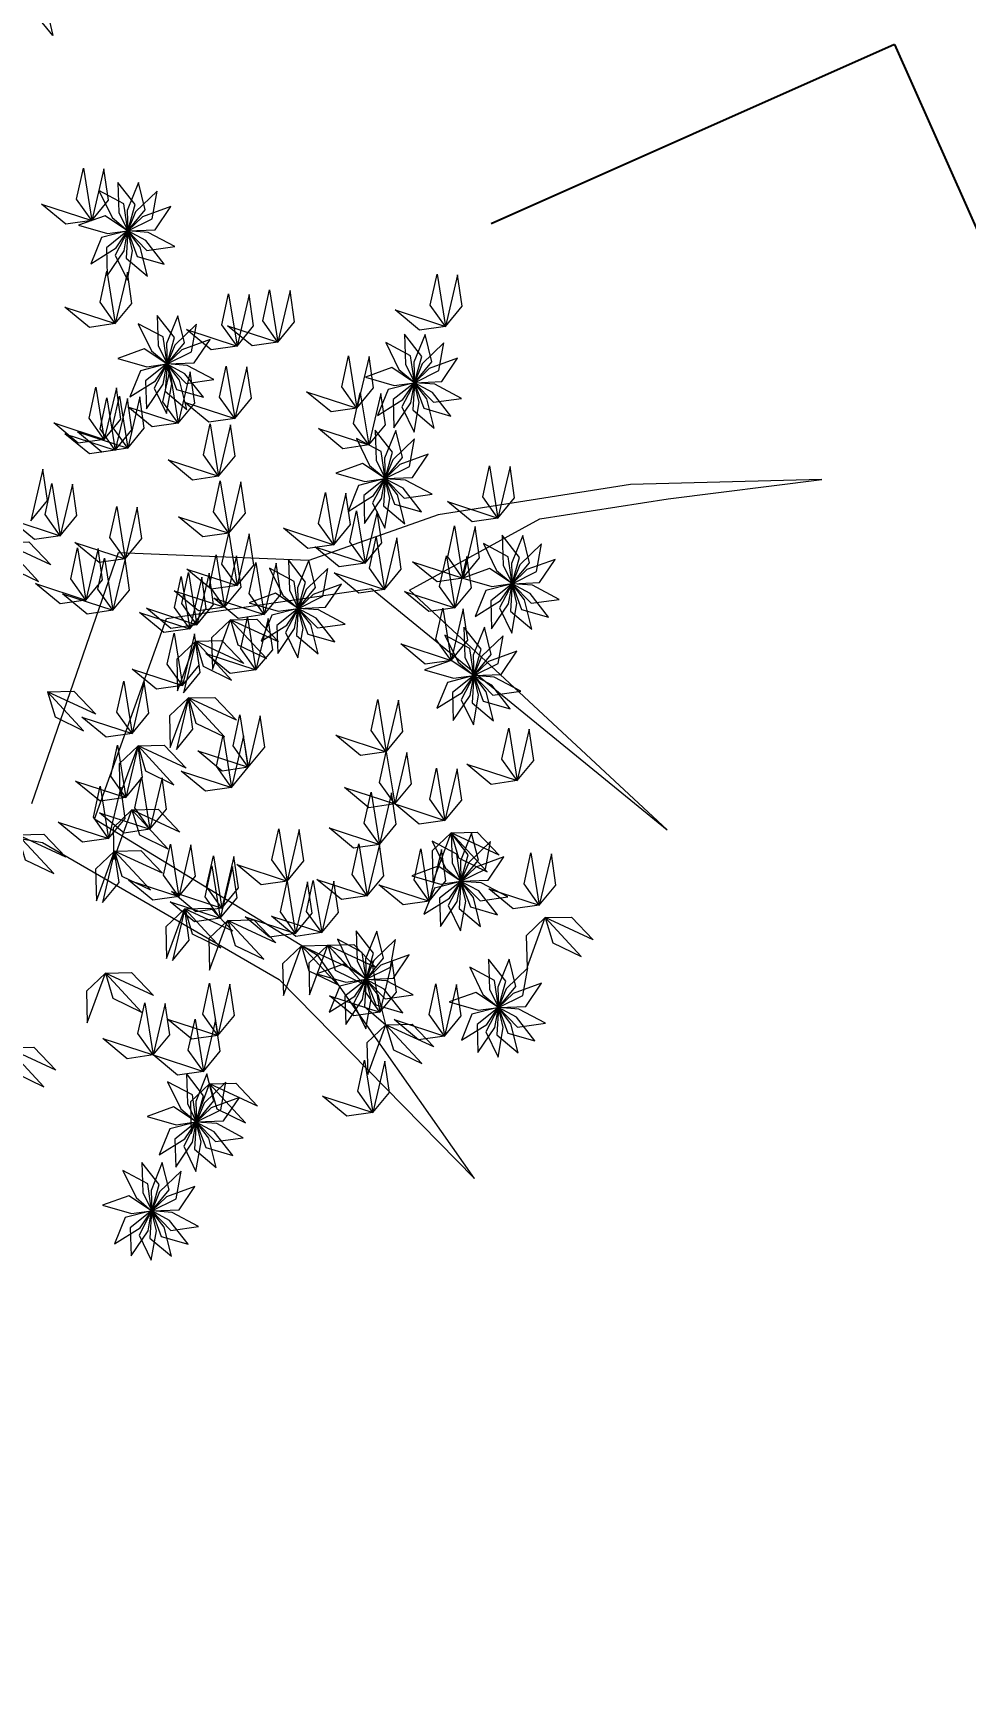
# Model space of a CAD drawing. Header units: inches. Extents: x -422522 to 22891, y -2973 to 414515.
# Drawn here: x 11441.6 to 11547.2, y 10763.9 to 10952.1 of the extents above; entities that cross this region are included whole.
import ezdxf

# ---------------------------------------------------------------- set-up
doc = ezdxf.new("R2010")
doc.units = ezdxf.units.IN
doc.header["$MEASUREMENT"] = 0
doc.layers.get('0').update_dxf_attribs({"lineweight": 25})
doc.layers.add('ARREDAMENTO', color=8, linetype='Continuous', lineweight=18)
doc.layers.add('QUOTE', color=6, linetype='Continuous', lineweight=9)
doc.styles.get("Standard").update_dxf_attribs({"font": 'Arial.ttf'})
doc.dimstyles.get("Standard").update_dxf_attribs({"dimtxt": 15, "dimasz": 10, "dimexe": 10, "dimexo": 10, "dimgap": 5, "dimtad": 2, "dimtih": 1, "dimtoh": 1, "dimdec": 0, "dimzin": 0, "dimdsep": 46, "dimtxsty": 'Standard', "dimblk": 'OBLIQUE', "dimblk1": 'OBLIQUE', "dimblk2": 'OBLIQUE', "dimcen": 0.09, "dimdle": 10, "dimadec": 0, "dimazin": 0, "dimtfac": 1, "dimtdec": 0, "dimtofl": 0, "dimtmove": 0, "dimatfit": 3, "dimldrblk": 'OBLIQUE', "dimfxl": 1, "dimtolj": 1, "dimtzin": 0, "dimarcsym": 0})

# ---------------------------------------------------------------- blocks, each defined once
blk = doc.blocks.new('_Oblique')
at = {"color": 0, "linetype": 'ByBlock', "lineweight": -2}
blk.add_line((-0.5, -0.5), (0.5, 0.5), dxfattribs=at)
blk = doc.blocks.new('*D119')
at = {"layer": 'Defpoints', "color": 0, "transparency": 16777216}
for p in [(12397.16, 10903.16), (12441.51, 10803.54), (11247.99, 10272.15)]:
    blk.add_point(p, dxfattribs=at)
at = {"layer": 'QUOTE', "color": 0, "lineweight": -2, "transparency": 16777216}
for p, q in [((12437.44, 10812.68), (12393.09, 10912.29)), ((11194.51, 10367.7), (12406.29, 10907.22)), ((11243.93, 10281.29), (11199.58, 10380.9))]:
    blk.add_line(p, q, dxfattribs=at)
at = {"layer": 'QUOTE', "color": 0, "lineweight": -2, "transparency": 16777216, "xscale": 10, "yscale": 10, "zscale": 10}
for p, rotation in [((12397.16, 10903.16), 23.99999999997978), ((11203.64, 10371.77), 203.9999999999798)]:
    blk.add_blockref('_Oblique', p, dxfattribs=dict(at, rotation=rotation))
at = {"layer": 'QUOTE', "color": 0, "transparency": 16777216, "insert": (11791.3, 10657.9), "char_height": 15, "attachment_point": 5}
blk.add_mtext('\\A1;1306', dxfattribs=at)

msp = doc.modelspace()

# ---------------------------------------------------------------- linework, layer by layer
for q in [(11493.44, 10930.47), (11579.79, 10859.45)]:
    msp.add_line((11539.12, 10950.8), q)
at = {"layer": 'ARREDAMENTO', "lineweight": 0}
for points in [[(11443.79, 10951.84), (11441.9, 10954.12), (11442.41, 10957.68), (11443.79, 10951.84)], [(11448.2, 10930.86), (11446.48, 10933.28), (11447.25, 10936.79), (11448.2, 10930.86)], [(11448.2, 10930.86), (11450.09, 10933.15), (11449.57, 10936.7), (11448.2, 10930.86)], [(11451.15, 10935.18), (11451.27, 10931.78), (11452.27, 10929.7), (11453.1, 10932.67), (11451.15, 10935.18)], [(11453.48, 10935.16), (11452.21, 10932), (11452.28, 10929.7), (11454.24, 10932.07), (11453.48, 10935.16)], [(11448.2, 10930.86), (11445.27, 10930.44), (11442.5, 10932.72), (11448.2, 10930.86)], [(11449.01, 10934.25), (11450.51, 10931.19), (11452.27, 10929.7), (11451.82, 10932.75), (11449.01, 10934.25)], [(11455.6, 10934.2), (11453.15, 10931.83), (11452.28, 10929.7), (11455.04, 10931.07), (11455.6, 10934.2)], [(11446.7, 10930.32), (11449.98, 10929.38), (11452.26, 10929.7), (11449.7, 10931.4), (11446.7, 10930.32)], [(11457.15, 10932.45), (11453.95, 10931.29), (11452.28, 10929.69), (11455.36, 10929.82), (11457.15, 10932.45)], [(11448.08, 10925.97), (11450.97, 10927.78), (11452.26, 10929.69), (11449.28, 10928.92), (11448.08, 10925.97)], [(11449.95, 10924.59), (11451.86, 10927.42), (11452.26, 10929.69), (11449.85, 10927.77), (11449.95, 10924.59)], [(11452.23, 10924.09), (11452.82, 10927.44), (11452.27, 10929.68), (11450.84, 10926.95), (11452.23, 10924.09)], [(11454.51, 10924.55), (11453.69, 10927.86), (11452.27, 10929.68), (11452.08, 10926.6), (11454.51, 10924.55)], [(11456.41, 10925.91), (11454.31, 10928.59), (11452.28, 10929.68), (11453.35, 10926.79), (11456.41, 10925.91)], [(11457.59, 10927.92), (11454.58, 10929.52), (11452.28, 10929.68), (11454.44, 10927.48), (11457.59, 10927.92)], [(11450.86, 10919.18), (11449.15, 10921.6), (11449.91, 10925.11), (11450.86, 10919.18)], [(11450.86, 10919.18), (11452.75, 10921.47), (11452.24, 10925.02), (11450.86, 10919.18)], [(11488.26, 10918.87), (11486.54, 10921.29), (11487.31, 10924.79), (11488.26, 10918.87)], [(11488.26, 10918.87), (11490.15, 10921.16), (11489.63, 10924.71), (11488.26, 10918.87)], [(11464.65, 10916.63), (11462.93, 10919.05), (11463.7, 10922.56), (11464.65, 10916.63)], [(11464.65, 10916.63), (11466.53, 10918.92), (11466.02, 10922.47), (11464.65, 10916.63)], [(11469.29, 10917.08), (11467.58, 10919.5), (11468.34, 10923.01), (11469.29, 10917.08)], [(11469.29, 10917.08), (11471.18, 10919.37), (11470.67, 10922.92), (11469.29, 10917.08)], [(11450.86, 10919.18), (11447.93, 10918.76), (11445.16, 10921.04), (11450.86, 10919.18)], [(11455.6, 10920.1), (11455.72, 10916.7), (11456.72, 10914.62), (11457.55, 10917.59), (11455.6, 10920.1)], [(11457.93, 10920.08), (11456.65, 10916.92), (11456.72, 10914.62), (11458.69, 10917), (11457.93, 10920.08)], [(11488.26, 10918.87), (11485.32, 10918.45), (11482.56, 10920.73), (11488.26, 10918.87)], [(11453.46, 10919.17), (11454.95, 10916.11), (11456.72, 10914.62), (11456.27, 10917.67), (11453.46, 10919.17)], [(11460.05, 10919.12), (11457.6, 10916.75), (11456.72, 10914.62), (11459.49, 10915.99), (11460.05, 10919.12)], [(11464.65, 10916.63), (11461.71, 10916.21), (11458.94, 10918.5), (11464.65, 10916.63)], [(11469.29, 10917.08), (11466.36, 10916.66), (11463.59, 10918.94), (11469.29, 10917.08)], [(11483.63, 10917.98), (11483.75, 10914.57), (11484.76, 10912.5), (11485.59, 10915.47), (11483.63, 10917.98)], [(11485.97, 10917.96), (11484.69, 10914.8), (11484.76, 10912.49), (11486.73, 10914.87), (11485.97, 10917.96)], [(11451.15, 10915.24), (11454.42, 10914.3), (11456.71, 10914.62), (11454.14, 10916.32), (11451.15, 10915.24)], [(11461.59, 10917.37), (11458.39, 10916.21), (11456.73, 10914.61), (11459.81, 10914.74), (11461.59, 10917.37)], [(11481.5, 10917.05), (11482.99, 10913.99), (11484.75, 10912.5), (11484.3, 10915.55), (11481.5, 10917.05)], [(11488.09, 10917), (11485.63, 10914.63), (11484.76, 10912.49), (11487.53, 10913.86), (11488.09, 10917)], [(11452.52, 10910.9), (11455.41, 10912.7), (11456.71, 10914.61), (11453.72, 10913.84), (11452.52, 10910.9)], [(11454.4, 10909.51), (11456.3, 10912.34), (11456.71, 10914.61), (11454.29, 10912.69), (11454.4, 10909.51)], [(11456.67, 10909.01), (11457.26, 10912.36), (11456.71, 10914.6), (11455.28, 10911.87), (11456.67, 10909.01)], [(11458.95, 10909.47), (11458.13, 10912.78), (11456.72, 10914.6), (11456.52, 10911.52), (11458.95, 10909.47)], [(11462.03, 10912.84), (11459.02, 10914.44), (11456.72, 10914.61), (11458.88, 10912.4), (11462.03, 10912.84)], [(11460.85, 10910.83), (11458.75, 10913.51), (11456.72, 10914.6), (11457.79, 10911.71), (11460.85, 10910.83)], [(11464.39, 10908.44), (11462.67, 10910.85), (11463.44, 10914.36), (11464.39, 10908.44)], [(11464.39, 10908.44), (11466.28, 10910.72), (11465.76, 10914.28), (11464.39, 10908.44)], [(11478.24, 10909.6), (11476.52, 10912.02), (11477.29, 10915.52), (11478.24, 10909.6)], [(11478.24, 10909.6), (11480.12, 10911.89), (11479.61, 10915.44), (11478.24, 10909.6)], [(11479.19, 10913.12), (11482.46, 10912.18), (11484.75, 10912.49), (11482.18, 10914.2), (11479.19, 10913.12)], [(11489.63, 10915.25), (11486.43, 10914.08), (11484.76, 10912.49), (11487.85, 10912.62), (11489.63, 10915.25)], [(11457.97, 10907.89), (11456.26, 10910.31), (11457.03, 10913.81), (11457.97, 10907.89)], [(11457.97, 10907.89), (11459.86, 10910.18), (11459.35, 10913.73), (11457.97, 10907.89)], [(11480.56, 10908.77), (11483.45, 10910.58), (11484.75, 10912.49), (11481.76, 10911.72), (11480.56, 10908.77)], [(11482.43, 10907.39), (11484.34, 10910.21), (11484.75, 10912.48), (11482.33, 10910.57), (11482.43, 10907.39)], [(11484.71, 10906.88), (11485.3, 10910.24), (11484.75, 10912.48), (11483.32, 10909.75), (11484.71, 10906.88)], [(11486.99, 10907.35), (11486.17, 10910.66), (11484.75, 10912.48), (11484.56, 10909.4), (11486.99, 10907.35)], [(11488.89, 10908.7), (11486.79, 10911.39), (11484.76, 10912.48), (11485.83, 10909.59), (11488.89, 10908.7)], [(11490.07, 10910.71), (11487.06, 10912.31), (11484.76, 10912.48), (11486.92, 10910.28), (11490.07, 10910.71)], [(11449.6, 10906.07), (11447.89, 10908.48), (11448.65, 10911.99), (11449.6, 10906.07)], [(11450.86, 10904.85), (11449.15, 10907.27), (11449.91, 10910.77), (11450.86, 10904.85)], [(11449.6, 10906.07), (11451.49, 10908.35), (11450.98, 10911.91), (11449.6, 10906.07)], [(11452.27, 10905.06), (11450.55, 10907.47), (11451.32, 10910.98), (11452.27, 10905.06)], [(11450.86, 10904.85), (11452.75, 10907.14), (11452.24, 10910.69), (11450.86, 10904.85)], [(11452.27, 10905.06), (11454.15, 10907.34), (11453.64, 10910.89), (11452.27, 10905.06)], [(11464.39, 10908.44), (11461.45, 10908.01), (11458.69, 10910.3), (11464.39, 10908.44)], [(11478.24, 10909.6), (11475.3, 10909.18), (11472.54, 10911.46), (11478.24, 10909.6)], [(11479.57, 10905.43), (11477.85, 10907.85), (11478.62, 10911.35), (11479.57, 10905.43)], [(11479.57, 10905.43), (11481.46, 10907.72), (11480.94, 10911.27), (11479.57, 10905.43)], [(11457.97, 10907.89), (11455.04, 10907.47), (11452.27, 10909.75), (11457.97, 10907.89)], [(11449.6, 10906.07), (11446.67, 10905.64), (11443.9, 10907.93), (11449.6, 10906.07)], [(11450.86, 10904.85), (11447.93, 10904.43), (11445.16, 10906.71), (11450.86, 10904.85)], [(11452.27, 10905.06), (11449.33, 10904.63), (11446.57, 10906.92), (11452.27, 10905.06)], [(11462.55, 10901.89), (11460.84, 10904.3), (11461.6, 10907.81), (11462.55, 10901.89)], [(11462.55, 10901.89), (11464.44, 10904.17), (11463.93, 10907.73), (11462.55, 10901.89)], [(11479.57, 10905.43), (11476.64, 10905.01), (11473.87, 10907.29), (11479.57, 10905.43)], [(11480.3, 10907.11), (11480.42, 10903.71), (11481.43, 10901.63), (11482.26, 10904.6), (11480.3, 10907.11)], [(11482.63, 10907.09), (11481.36, 10903.93), (11481.43, 10901.63), (11483.4, 10904), (11482.63, 10907.09)], [(11478.17, 10906.18), (11479.66, 10903.12), (11481.42, 10901.63), (11480.97, 10904.68), (11478.17, 10906.18)], [(11484.76, 10906.13), (11482.3, 10903.76), (11481.43, 10901.63), (11484.2, 10903), (11484.76, 10906.13)], [(11441.29, 10896.85), (11443.18, 10899.13), (11442.66, 10902.69), (11441.29, 10896.85)], [(11462.55, 10901.89), (11459.62, 10901.46), (11456.85, 10903.75), (11462.55, 10901.89)], [(11475.86, 10902.25), (11479.13, 10901.31), (11481.42, 10901.63), (11478.85, 10903.33), (11475.86, 10902.25)], [(11486.3, 10904.38), (11483.1, 10903.22), (11481.43, 10901.62), (11484.52, 10901.75), (11486.3, 10904.38)], [(11494.21, 10897.15), (11492.5, 10899.56), (11493.26, 10903.07), (11494.21, 10897.15)], [(11494.21, 10897.15), (11496.1, 10899.43), (11495.59, 10902.99), (11494.21, 10897.15)], [(11444.62, 10895.15), (11442.91, 10897.56), (11443.68, 10901.07), (11444.62, 10895.15)], [(11444.62, 10895.15), (11446.51, 10897.43), (11446, 10900.98), (11444.62, 10895.15)], [(11463.71, 10895.44), (11461.99, 10897.85), (11462.76, 10901.36), (11463.71, 10895.44)], [(11463.71, 10895.44), (11465.6, 10897.72), (11465.08, 10901.27), (11463.71, 10895.44)], [(11477.23, 10897.9), (11480.12, 10899.71), (11481.42, 10901.62), (11478.43, 10900.85), (11477.23, 10897.9)], [(11479.1, 10896.52), (11481.01, 10899.35), (11481.42, 10901.62), (11479, 10899.7), (11479.1, 10896.52)], [(11481.38, 10896.02), (11481.97, 10899.37), (11481.42, 10901.61), (11479.99, 10898.88), (11481.38, 10896.02)], [(11483.66, 10896.48), (11482.84, 10899.79), (11481.42, 10901.61), (11481.23, 10898.53), (11483.66, 10896.48)], [(11485.56, 10897.84), (11483.46, 10900.52), (11481.43, 10901.61), (11482.5, 10898.72), (11485.56, 10897.84)], [(11486.74, 10899.85), (11483.73, 10901.45), (11481.43, 10901.61), (11483.59, 10899.41), (11486.74, 10899.85)], [(11475.61, 10894.13), (11473.9, 10896.54), (11474.66, 10900.05), (11475.61, 10894.13)], [(11475.61, 10894.13), (11477.5, 10896.41), (11476.99, 10899.96), (11475.61, 10894.13)], [(11494.21, 10897.15), (11491.28, 10896.72), (11488.51, 10899.01), (11494.21, 10897.15)], [(11444.62, 10895.15), (11441.69, 10894.72), (11438.92, 10897.01), (11444.62, 10895.15)], [(11451.97, 10892.53), (11450.25, 10894.95), (11451.02, 10898.46), (11451.97, 10892.53)], [(11451.97, 10892.53), (11453.86, 10894.82), (11453.35, 10898.37), (11451.97, 10892.53)], [(11463.71, 10895.44), (11460.78, 10895.01), (11458.01, 10897.3), (11463.71, 10895.44)], [(11479.15, 10892.05), (11477.43, 10894.47), (11478.2, 10897.97), (11479.15, 10892.05)], [(11479.15, 10892.05), (11481.04, 10894.34), (11480.53, 10897.89), (11479.15, 10892.05)], [(11464.66, 10889.51), (11462.94, 10891.93), (11463.71, 10895.44), (11464.66, 10889.51)], [(11464.66, 10889.51), (11466.55, 10891.8), (11466.03, 10895.35), (11464.66, 10889.51)], [(11475.61, 10894.13), (11472.68, 10893.7), (11469.91, 10895.99), (11475.61, 10894.13)], [(11490.25, 10890.34), (11488.53, 10892.76), (11489.3, 10896.26), (11490.25, 10890.34)], [(11490.25, 10890.34), (11492.13, 10892.63), (11491.62, 10896.18), (11490.25, 10890.34)], [(11494.69, 10895.2), (11494.81, 10891.8), (11495.82, 10889.72), (11496.65, 10892.69), (11494.69, 10895.2)], [(11497.02, 10895.18), (11495.75, 10892.02), (11495.82, 10889.72), (11497.79, 10892.09), (11497.02, 10895.18)], [(11438.11, 10894.37), (11441.08, 10894.44), (11443.55, 10891.85), (11438.11, 10894.37)], [(11438.11, 10894.37), (11438.95, 10891.53), (11442.18, 10889.97), (11438.11, 10894.37)], [(11447.54, 10887.86), (11445.82, 10890.28), (11446.59, 10893.79), (11447.54, 10887.86)], [(11451.97, 10892.53), (11449.04, 10892.11), (11446.27, 10894.39), (11451.97, 10892.53)], [(11447.54, 10887.86), (11449.43, 10890.15), (11448.91, 10893.7), (11447.54, 10887.86)], [(11479.15, 10892.05), (11476.22, 10891.63), (11473.45, 10893.91), (11479.15, 10892.05)], [(11481.37, 10889.07), (11479.66, 10891.49), (11480.42, 10895), (11481.37, 10889.07)], [(11481.37, 10889.07), (11483.26, 10891.36), (11482.75, 10894.91), (11481.37, 10889.07)], [(11492.56, 10894.27), (11494.05, 10891.21), (11495.81, 10889.72), (11495.36, 10892.77), (11492.56, 10894.27)], [(11499.15, 10894.22), (11496.69, 10891.85), (11495.82, 10889.71), (11498.59, 10891.09), (11499.15, 10894.22)], [(11450.6, 10886.7), (11448.88, 10889.11), (11449.65, 10892.62), (11450.6, 10886.7)], [(11450.6, 10886.7), (11452.48, 10888.98), (11451.97, 10892.53), (11450.6, 10886.7)], [(11464.66, 10889.51), (11461.72, 10889.09), (11458.96, 10891.37), (11464.66, 10889.51)], [(11463.23, 10887.05), (11461.52, 10889.47), (11462.28, 10892.97), (11463.23, 10887.05)], [(11463.23, 10887.05), (11465.12, 10889.34), (11464.61, 10892.89), (11463.23, 10887.05)], [(11467.73, 10886.21), (11466.01, 10888.62), (11466.78, 10892.13), (11467.73, 10886.21)], [(11467.73, 10886.21), (11469.62, 10888.49), (11469.1, 10892.04), (11467.73, 10886.21)], [(11468.33, 10891.48), (11469.83, 10888.41), (11471.59, 10886.92), (11471.14, 10889.97), (11468.33, 10891.48)], [(11470.47, 10892.41), (11470.59, 10889), (11471.59, 10886.92), (11472.42, 10889.89), (11470.47, 10892.41)], [(11472.8, 10892.39), (11471.52, 10889.23), (11471.59, 10886.92), (11473.56, 10889.3), (11472.8, 10892.39)], [(11474.92, 10891.42), (11472.47, 10889.05), (11471.6, 10886.92), (11474.36, 10888.29), (11474.92, 10891.42)], [(11490.25, 10890.34), (11487.31, 10889.92), (11484.54, 10892.2), (11490.25, 10890.34)], [(11489.32, 10886.97), (11487.6, 10889.39), (11488.37, 10892.89), (11489.32, 10886.97)], [(11489.32, 10886.97), (11491.21, 10889.26), (11490.69, 10892.81), (11489.32, 10886.97)], [(11490.25, 10890.34), (11493.52, 10889.4), (11495.81, 10889.72), (11493.24, 10891.42), (11490.25, 10890.34)], [(11500.69, 10892.47), (11497.49, 10891.31), (11495.82, 10889.71), (11498.91, 10889.84), (11500.69, 10892.47)], [(11447.54, 10887.86), (11444.6, 10887.44), (11441.84, 10889.72), (11447.54, 10887.86)], [(11459.29, 10884.61), (11457.57, 10887.03), (11458.34, 10890.53), (11459.29, 10884.61)], [(11460.11, 10885.07), (11458.39, 10887.49), (11459.16, 10891), (11460.11, 10885.07)], [(11459.29, 10884.61), (11461.17, 10886.9), (11460.66, 10890.45), (11459.29, 10884.61)], [(11460.11, 10885.07), (11461.99, 10887.36), (11461.48, 10890.91), (11460.11, 10885.07)], [(11476.47, 10889.68), (11473.26, 10888.51), (11471.6, 10886.91), (11474.68, 10887.04), (11476.47, 10889.68)], [(11481.37, 10889.07), (11478.44, 10888.65), (11475.67, 10890.93), (11481.37, 10889.07)], [(11491.62, 10885.99), (11494.51, 10887.8), (11495.81, 10889.71), (11492.82, 10888.94), (11491.62, 10885.99)], [(11493.49, 10884.61), (11495.4, 10887.43), (11495.81, 10889.71), (11493.39, 10887.79), (11493.49, 10884.61)], [(11495.77, 10884.11), (11496.36, 10887.46), (11495.81, 10889.7), (11494.38, 10886.97), (11495.77, 10884.11)], [(11498.05, 10884.57), (11497.23, 10887.88), (11495.81, 10889.7), (11495.62, 10886.62), (11498.05, 10884.57)], [(11499.95, 10885.93), (11497.85, 10888.61), (11495.82, 10889.7), (11496.89, 10886.81), (11499.95, 10885.93)], [(11501.13, 10887.94), (11498.12, 10889.54), (11495.82, 10889.7), (11497.98, 10887.5), (11501.13, 10887.94)], [(11450.6, 10886.7), (11447.66, 10886.27), (11444.89, 10888.56), (11450.6, 10886.7)], [(11463.23, 10887.05), (11460.3, 10886.63), (11457.53, 10888.91), (11463.23, 10887.05)], [(11467.73, 10886.21), (11464.79, 10885.78), (11462.03, 10888.07), (11467.73, 10886.21)], [(11466.02, 10887.55), (11469.3, 10886.61), (11471.58, 10886.92), (11469.01, 10888.63), (11466.02, 10887.55)], [(11489.32, 10886.97), (11486.39, 10886.55), (11483.62, 10888.83), (11489.32, 10886.97)], [(11459.29, 10884.61), (11456.35, 10884.19), (11453.59, 10886.47), (11459.29, 10884.61)], [(11460.11, 10885.07), (11457.17, 10884.65), (11454.4, 10886.94), (11460.11, 10885.07)], [(11463.92, 10885.64), (11466.88, 10885.71), (11469.36, 10883.11), (11463.92, 10885.64)], [(11466.8, 10879.95), (11465.08, 10882.37), (11465.85, 10885.88), (11466.8, 10879.95)], [(11466.8, 10879.95), (11468.69, 10882.24), (11468.17, 10885.79), (11466.8, 10879.95)], [(11467.39, 10883.2), (11470.28, 10885), (11471.58, 10886.91), (11468.59, 10886.15), (11467.39, 10883.2)], [(11469.27, 10881.81), (11471.17, 10884.64), (11471.58, 10886.91), (11469.16, 10884.99), (11469.27, 10881.81)], [(11471.54, 10881.31), (11472.13, 10884.67), (11471.58, 10886.91), (11470.16, 10884.17), (11471.54, 10881.31)], [(11473.83, 10881.78), (11473, 10885.08), (11471.59, 10886.91), (11471.39, 10883.83), (11473.83, 10881.78)], [(11475.72, 10883.13), (11473.62, 10885.82), (11471.59, 10886.91), (11472.67, 10884.01), (11475.72, 10883.13)], [(11476.9, 10885.14), (11473.9, 10886.74), (11471.59, 10886.91), (11473.75, 10884.7), (11476.9, 10885.14)], [(11488.9, 10881.03), (11487.18, 10883.44), (11487.95, 10886.95), (11488.9, 10881.03)], [(11488.9, 10881.03), (11490.78, 10883.31), (11490.27, 10886.86), (11488.9, 10881.03)], [(11458.47, 10878.18), (11456.75, 10880.6), (11457.52, 10884.11), (11458.47, 10878.18)], [(11458.47, 10878.18), (11456.75, 10880.6), (11457.52, 10884.11), (11458.47, 10878.18)], [(11458.47, 10878.18), (11460.35, 10880.47), (11459.84, 10884.02), (11458.47, 10878.18)], [(11458.47, 10878.18), (11460.35, 10880.47), (11459.84, 10884.02), (11458.47, 10878.18)], [(11463.92, 10885.64), (11461.77, 10883.59), (11461.86, 10880.01), (11463.92, 10885.64)], [(11463.92, 10885.64), (11464.76, 10882.8), (11467.99, 10881.23), (11463.92, 10885.64)], [(11488.21, 10883.87), (11489.71, 10880.81), (11491.47, 10879.32), (11491.02, 10882.37), (11488.21, 10883.87)], [(11490.35, 10884.8), (11490.47, 10881.4), (11491.47, 10879.32), (11492.3, 10882.29), (11490.35, 10884.8)], [(11492.68, 10884.79), (11491.41, 10881.63), (11491.48, 10879.32), (11493.44, 10881.7), (11492.68, 10884.79)], [(11494.8, 10883.82), (11492.35, 10881.45), (11491.48, 10879.32), (11494.24, 10880.69), (11494.8, 10883.82)], [(11459.97, 10883.2), (11457.83, 10881.16), (11457.91, 10877.57), (11459.97, 10883.2)], [(11458.6, 10877.36), (11460.48, 10879.65), (11459.97, 10883.2), (11458.6, 10877.36)], [(11459.97, 10883.2), (11462.94, 10883.27), (11465.41, 10880.67), (11459.97, 10883.2)], [(11459.97, 10883.2), (11460.81, 10880.36), (11464.04, 10878.8), (11459.97, 10883.2)], [(11488.9, 10881.03), (11485.96, 10880.6), (11483.19, 10882.89), (11488.9, 10881.03)], [(11496.35, 10882.08), (11493.15, 10880.91), (11491.48, 10879.31), (11494.56, 10879.44), (11496.35, 10882.08)], [(11458.47, 10878.18), (11455.53, 10877.76), (11452.77, 10880.04), (11458.47, 10878.18)], [(11458.47, 10878.18), (11455.53, 10877.76), (11452.77, 10880.04), (11458.47, 10878.18)], [(11466.8, 10879.95), (11463.87, 10879.53), (11461.1, 10881.82), (11466.8, 10879.95)], [(11485.9, 10879.94), (11489.18, 10879.01), (11491.46, 10879.32), (11488.9, 10881.03), (11485.9, 10879.94)], [(11452.76, 10872.75), (11451.04, 10875.17), (11451.81, 10878.67), (11452.76, 10872.75)], [(11452.76, 10872.75), (11454.65, 10875.04), (11454.13, 10878.59), (11452.76, 10872.75)], [(11487.28, 10875.6), (11490.17, 10877.4), (11491.46, 10879.31), (11488.48, 10878.54), (11487.28, 10875.6)], [(11489.15, 10874.21), (11491.06, 10877.04), (11491.47, 10879.31), (11489.05, 10877.39), (11489.15, 10874.21)], [(11491.43, 10873.71), (11492.02, 10877.07), (11491.47, 10879.31), (11490.04, 10876.57), (11491.43, 10873.71)], [(11493.71, 10874.17), (11492.89, 10877.48), (11491.47, 10879.3), (11491.28, 10876.23), (11493.71, 10874.17)], [(11496.79, 10877.54), (11493.78, 10879.14), (11491.48, 10879.31), (11493.64, 10877.1), (11496.79, 10877.54)], [(11495.61, 10875.53), (11493.51, 10878.21), (11491.48, 10879.3), (11492.55, 10876.41), (11495.61, 10875.53)], [(11443.2, 10877.47), (11446.16, 10877.54), (11448.64, 10874.94), (11443.2, 10877.47)], [(11443.2, 10877.47), (11444.04, 10874.63), (11447.27, 10873.06), (11443.2, 10877.47)], [(11459.15, 10876.77), (11457.01, 10874.73), (11457.09, 10871.14), (11459.15, 10876.77)], [(11457.78, 10870.93), (11459.66, 10873.22), (11459.15, 10876.77), (11457.78, 10870.93)], [(11459.15, 10876.77), (11462.12, 10876.84), (11464.59, 10874.25), (11459.15, 10876.77)], [(11459.15, 10876.77), (11459.99, 10873.93), (11463.22, 10872.37), (11459.15, 10876.77)], [(11481.56, 10870.68), (11479.84, 10873.1), (11480.61, 10876.6), (11481.56, 10870.68)], [(11481.56, 10870.68), (11483.45, 10872.97), (11482.94, 10876.52), (11481.56, 10870.68)], [(11452.76, 10872.75), (11449.82, 10872.33), (11447.06, 10874.61), (11452.76, 10872.75)], [(11465.91, 10868.91), (11464.2, 10871.33), (11464.96, 10874.84), (11465.91, 10868.91)], [(11465.91, 10868.91), (11467.8, 10871.2), (11467.29, 10874.75), (11465.91, 10868.91)], [(11464.03, 10866.63), (11462.31, 10869.04), (11463.08, 10872.55), (11464.03, 10866.63)], [(11481.56, 10870.68), (11478.63, 10870.26), (11475.86, 10872.54), (11481.56, 10870.68)], [(11496.38, 10867.41), (11494.66, 10869.82), (11495.43, 10873.33), (11496.38, 10867.41)], [(11496.38, 10867.41), (11498.27, 10869.69), (11497.75, 10873.25), (11496.38, 10867.41)], [(11452.07, 10865.5), (11450.35, 10867.92), (11451.12, 10871.42), (11452.07, 10865.5)], [(11453.44, 10871.34), (11451.3, 10869.3), (11451.38, 10865.71), (11453.44, 10871.34)], [(11452.07, 10865.5), (11453.96, 10867.79), (11453.44, 10871.34), (11452.07, 10865.5)], [(11453.44, 10871.34), (11456.41, 10871.41), (11458.88, 10868.81), (11453.44, 10871.34)], [(11453.44, 10871.34), (11454.28, 10868.5), (11457.51, 10866.93), (11453.44, 10871.34)], [(11465.91, 10868.91), (11462.98, 10868.49), (11460.21, 10870.77), (11465.91, 10868.91)], [(11464.03, 10866.63), (11465.91, 10868.91), (11465.4, 10872.47), (11464.03, 10866.63)], [(11482.51, 10864.76), (11480.79, 10867.18), (11481.56, 10870.68), (11482.51, 10864.76)], [(11482.51, 10864.76), (11484.4, 10867.04), (11483.88, 10870.6), (11482.51, 10864.76)], [(11488.21, 10862.9), (11486.49, 10865.31), (11487.26, 10868.82), (11488.21, 10862.9)], [(11496.38, 10867.41), (11493.44, 10866.98), (11490.68, 10869.27), (11496.38, 10867.41)], [(11452.07, 10865.5), (11449.13, 10865.08), (11446.37, 10867.36), (11452.07, 10865.5)], [(11454.79, 10861.89), (11453.07, 10864.31), (11453.84, 10867.81), (11454.79, 10861.89)], [(11454.79, 10861.89), (11456.68, 10864.18), (11456.16, 10867.73), (11454.79, 10861.89)], [(11464.03, 10866.63), (11461.09, 10866.2), (11458.32, 10868.49), (11464.03, 10866.63)], [(11488.21, 10862.9), (11490.1, 10865.18), (11489.59, 10868.74), (11488.21, 10862.9)], [(11450.09, 10860.84), (11448.38, 10863.26), (11449.15, 10866.77), (11450.09, 10860.84)], [(11450.09, 10860.84), (11451.98, 10863.13), (11451.47, 10866.68), (11450.09, 10860.84)], [(11482.51, 10864.76), (11479.57, 10864.34), (11476.81, 10866.62), (11482.51, 10864.76)], [(11480.78, 10860.18), (11479.07, 10862.6), (11479.84, 10866.1), (11480.78, 10860.18)], [(11480.78, 10860.18), (11482.67, 10862.47), (11482.16, 10866.02), (11480.78, 10860.18)], [(11454.79, 10861.89), (11451.85, 10861.47), (11449.09, 10863.75), (11454.79, 10861.89)], [(11452.75, 10864.09), (11450.61, 10862.05), (11450.69, 10858.46), (11452.75, 10864.09)], [(11452.75, 10864.09), (11455.72, 10864.16), (11458.19, 10861.56), (11452.75, 10864.09)], [(11452.75, 10864.09), (11453.59, 10861.25), (11456.82, 10859.69), (11452.75, 10864.09)], [(11488.21, 10862.9), (11485.28, 10862.47), (11482.51, 10864.76), (11488.21, 10862.9)], [(11439.82, 10861.28), (11442.78, 10861.35), (11445.26, 10858.75), (11439.82, 10861.28)], [(11439.82, 10861.28), (11440.65, 10858.44), (11443.89, 10856.88), (11439.82, 10861.28)], [(11450.09, 10860.84), (11447.16, 10860.42), (11444.39, 10862.7), (11450.09, 10860.84)], [(11470.33, 10856.03), (11468.61, 10858.44), (11469.38, 10861.95), (11470.33, 10856.03)], [(11470.33, 10856.03), (11472.22, 10858.31), (11471.7, 10861.87), (11470.33, 10856.03)], [(11480.78, 10860.18), (11477.85, 10859.76), (11475.08, 10862.04), (11480.78, 10860.18)], [(11488.9, 10861.49), (11486.75, 10859.44), (11486.84, 10855.85), (11488.9, 10861.49)], [(11488.9, 10861.49), (11491.86, 10861.56), (11494.34, 10858.96), (11488.9, 10861.49)], [(11488.9, 10861.49), (11489.02, 10858.08), (11490.02, 10856), (11490.85, 10858.98), (11488.9, 10861.49)], [(11488.9, 10861.49), (11489.74, 10858.64), (11492.97, 10857.08), (11488.9, 10861.49)], [(11491.23, 10861.47), (11489.95, 10858.31), (11490.02, 10856), (11491.99, 10858.38), (11491.23, 10861.47)], [(11450.78, 10859.43), (11448.63, 10857.39), (11448.72, 10853.8), (11450.78, 10859.43)], [(11449.4, 10853.59), (11451.29, 10855.88), (11450.78, 10859.43), (11449.4, 10853.59)], [(11450.78, 10859.43), (11453.74, 10859.5), (11456.22, 10856.91), (11450.78, 10859.43)], [(11450.78, 10859.43), (11451.62, 10856.59), (11454.85, 10855.03), (11450.78, 10859.43)], [(11458.05, 10854.28), (11456.33, 10856.7), (11457.1, 10860.2), (11458.05, 10854.28)], [(11458.05, 10854.28), (11459.93, 10856.57), (11459.42, 10860.12), (11458.05, 10854.28)], [(11479.41, 10854.34), (11477.69, 10856.76), (11478.46, 10860.26), (11479.41, 10854.34)], [(11479.41, 10854.34), (11481.3, 10856.63), (11480.78, 10860.18), (11479.41, 10854.34)], [(11486.42, 10853.75), (11484.7, 10856.17), (11485.47, 10859.68), (11486.42, 10853.75)], [(11486.42, 10853.75), (11488.31, 10856.04), (11487.8, 10859.59), (11486.42, 10853.75)], [(11486.76, 10860.56), (11488.25, 10857.49), (11490.02, 10856), (11489.57, 10859.06), (11486.76, 10860.56)], [(11493.35, 10860.5), (11490.9, 10858.14), (11490.02, 10856), (11492.79, 10857.37), (11493.35, 10860.5)], [(11462.76, 10851.82), (11461.05, 10854.24), (11461.81, 10857.74), (11462.76, 10851.82)], [(11462.92, 10852.97), (11461.2, 10855.39), (11461.97, 10858.89), (11462.92, 10852.97)], [(11462.76, 10851.82), (11464.65, 10854.11), (11464.14, 10857.66), (11462.76, 10851.82)], [(11462.92, 10852.97), (11464.81, 10855.26), (11464.29, 10858.81), (11462.92, 10852.97)], [(11470.33, 10856.03), (11467.4, 10855.6), (11464.63, 10857.89), (11470.33, 10856.03)], [(11484.45, 10856.63), (11487.72, 10855.69), (11490.01, 10856), (11487.44, 10857.71), (11484.45, 10856.63)], [(11494.89, 10858.76), (11491.69, 10857.59), (11490.03, 10856), (11493.11, 10856.13), (11494.89, 10858.76)], [(11498.88, 10853.29), (11497.17, 10855.7), (11497.94, 10859.21), (11498.88, 10853.29)], [(11498.88, 10853.29), (11500.77, 10855.57), (11500.26, 10859.12), (11498.88, 10853.29)], [(11458.05, 10854.28), (11455.11, 10853.86), (11452.34, 10856.14), (11458.05, 10854.28)], [(11471.28, 10850.1), (11469.56, 10852.52), (11470.33, 10856.03), (11471.28, 10850.1)], [(11471.28, 10850.1), (11473.17, 10852.39), (11472.65, 10855.94), (11471.28, 10850.1)], [(11474.24, 10850.18), (11472.53, 10852.59), (11473.29, 10856.1), (11474.24, 10850.18)], [(11479.41, 10854.34), (11476.48, 10853.92), (11473.71, 10856.2), (11479.41, 10854.34)], [(11474.24, 10850.18), (11476.13, 10852.46), (11475.62, 10856.01), (11474.24, 10850.18)], [(11486.42, 10853.75), (11483.49, 10853.33), (11480.72, 10855.61), (11486.42, 10853.75)], [(11485.82, 10852.28), (11488.71, 10854.09), (11490.01, 10855.99), (11487.02, 10855.23), (11485.82, 10852.28)], [(11487.7, 10850.89), (11489.6, 10853.72), (11490.01, 10855.99), (11487.59, 10854.07), (11487.7, 10850.89)], [(11489.97, 10850.39), (11490.56, 10853.75), (11490.01, 10855.99), (11488.58, 10853.25), (11489.97, 10850.39)], [(11492.25, 10850.86), (11491.43, 10854.16), (11490.02, 10855.99), (11489.82, 10852.91), (11492.25, 10850.86)], [(11494.15, 10852.21), (11492.05, 10854.9), (11490.02, 10855.99), (11491.09, 10853.1), (11494.15, 10852.21)], [(11495.33, 10854.22), (11492.32, 10855.82), (11490.02, 10855.99), (11492.18, 10853.79), (11495.33, 10854.22)], [(11462.92, 10852.97), (11459.98, 10852.55), (11457.22, 10854.83), (11462.92, 10852.97)], [(11498.88, 10853.29), (11495.95, 10852.86), (11493.18, 10855.15), (11498.88, 10853.29)], [(11458.73, 10852.87), (11456.58, 10850.83), (11456.67, 10847.24), (11458.73, 10852.87)], [(11462.76, 10851.82), (11459.83, 10851.4), (11457.06, 10853.68), (11462.76, 10851.82)], [(11457.36, 10847.03), (11459.24, 10849.32), (11458.73, 10852.87), (11457.36, 10847.03)], [(11458.73, 10852.87), (11461.69, 10852.94), (11464.17, 10850.34), (11458.73, 10852.87)], [(11458.73, 10852.87), (11459.57, 10850.03), (11462.8, 10848.47), (11458.73, 10852.87)], [(11471.28, 10850.1), (11468.34, 10849.68), (11465.58, 10851.97), (11471.28, 10850.1)], [(11474.24, 10850.18), (11471.31, 10849.75), (11468.54, 10852.04), (11474.24, 10850.18)], [(11499.57, 10851.88), (11497.42, 10849.83), (11497.51, 10846.24), (11499.57, 10851.88)], [(11499.57, 10851.88), (11502.53, 10851.95), (11505.01, 10849.35), (11499.57, 10851.88)], [(11499.57, 10851.88), (11500.41, 10849.03), (11503.64, 10847.47), (11499.57, 10851.88)], [(11463.6, 10851.56), (11461.46, 10849.52), (11461.54, 10845.93), (11463.6, 10851.56)], [(11463.6, 10851.56), (11466.57, 10851.63), (11469.04, 10849.04), (11463.6, 10851.56)], [(11463.6, 10851.56), (11464.44, 10848.72), (11467.67, 10847.16), (11463.6, 10851.56)], [(11478.16, 10850.38), (11478.28, 10846.98), (11479.28, 10844.9), (11480.11, 10847.87), (11478.16, 10850.38)], [(11480.49, 10850.36), (11479.21, 10847.2), (11479.29, 10844.9), (11481.25, 10847.28), (11480.49, 10850.36)], [(11471.96, 10848.69), (11469.82, 10846.65), (11469.9, 10843.06), (11471.96, 10848.69)], [(11471.96, 10848.69), (11474.93, 10848.77), (11477.4, 10846.17), (11471.96, 10848.69)], [(11471.96, 10848.69), (11472.8, 10845.85), (11476.03, 10844.29), (11471.96, 10848.69)], [(11474.93, 10848.77), (11472.78, 10846.72), (11472.87, 10843.13), (11474.93, 10848.77)], [(11474.93, 10848.77), (11477.89, 10848.84), (11480.37, 10846.24), (11474.93, 10848.77)], [(11474.93, 10848.77), (11475.77, 10845.92), (11479, 10844.36), (11474.93, 10848.77)], [(11476.02, 10849.45), (11477.52, 10846.39), (11479.28, 10844.9), (11478.83, 10847.95), (11476.02, 10849.45)], [(11482.61, 10849.4), (11480.16, 10847.03), (11479.29, 10844.9), (11482.05, 10846.27), (11482.61, 10849.4)], [(11473.71, 10845.52), (11476.99, 10844.58), (11479.27, 10844.9), (11476.7, 10846.6), (11473.71, 10845.52)], [(11480.83, 10841.16), (11479.12, 10843.58), (11479.89, 10847.09), (11480.83, 10841.16)], [(11484.16, 10847.65), (11480.95, 10846.49), (11479.29, 10844.89), (11482.37, 10845.02), (11484.16, 10847.65)], [(11480.83, 10841.16), (11482.72, 10843.45), (11482.21, 10847), (11480.83, 10841.16)], [(11491.01, 10846.26), (11492.5, 10843.19), (11494.26, 10841.7), (11493.81, 10844.75), (11491.01, 10846.26)], [(11493.14, 10847.19), (11493.26, 10843.78), (11494.27, 10841.7), (11495.1, 10844.67), (11493.14, 10847.19)], [(11495.47, 10847.17), (11494.2, 10844.01), (11494.27, 10841.7), (11496.24, 10844.08), (11495.47, 10847.17)], [(11497.59, 10846.2), (11495.14, 10843.83), (11494.27, 10841.7), (11497.03, 10843.07), (11497.59, 10846.2)], [(11449.75, 10845.6), (11447.6, 10843.55), (11447.69, 10839.97), (11449.75, 10845.6)], [(11449.75, 10845.6), (11452.71, 10845.67), (11455.19, 10843.07), (11449.75, 10845.6)], [(11449.75, 10845.6), (11450.59, 10842.76), (11453.82, 10841.19), (11449.75, 10845.6)], [(11462.48, 10838.52), (11460.76, 10840.94), (11461.53, 10844.44), (11462.48, 10838.52)], [(11462.48, 10838.52), (11464.37, 10840.81), (11463.85, 10844.36), (11462.48, 10838.52)], [(11475.09, 10841.18), (11477.98, 10842.98), (11479.27, 10844.89), (11476.28, 10844.12), (11475.09, 10841.18)], [(11476.96, 10839.79), (11478.87, 10842.62), (11479.27, 10844.89), (11476.86, 10842.97), (11476.96, 10839.79)], [(11479.24, 10839.29), (11479.83, 10842.64), (11479.28, 10844.88), (11477.85, 10842.15), (11479.24, 10839.29)], [(11481.52, 10839.75), (11480.69, 10843.06), (11479.28, 10844.88), (11479.09, 10841.8), (11481.52, 10839.75)], [(11483.42, 10841.11), (11481.32, 10843.79), (11479.28, 10844.88), (11480.36, 10841.99), (11483.42, 10841.11)], [(11484.6, 10843.12), (11481.59, 10844.72), (11479.29, 10844.89), (11481.45, 10842.68), (11484.6, 10843.12)], [(11488.14, 10838.47), (11486.42, 10840.89), (11487.19, 10844.39), (11488.14, 10838.47)], [(11488.14, 10838.47), (11490.03, 10840.76), (11489.51, 10844.31), (11488.14, 10838.47)], [(11499.14, 10844.46), (11495.94, 10843.29), (11494.27, 10841.69), (11497.35, 10841.82), (11499.14, 10844.46)], [(11480.83, 10841.16), (11477.9, 10840.74), (11475.13, 10843.02), (11480.83, 10841.16)], [(11488.69, 10842.33), (11491.97, 10841.39), (11494.26, 10841.7), (11491.69, 10843.41), (11488.69, 10842.33)], [(11455.15, 10836.32), (11453.43, 10838.74), (11454.2, 10842.24), (11455.15, 10836.32)], [(11455.15, 10836.32), (11457.03, 10838.61), (11456.52, 10842.16), (11455.15, 10836.32)], [(11490.07, 10837.98), (11492.96, 10839.78), (11494.25, 10841.69), (11491.27, 10840.93), (11490.07, 10837.98)], [(11491.94, 10836.59), (11493.85, 10839.42), (11494.26, 10841.69), (11491.84, 10839.77), (11491.94, 10836.59)], [(11494.22, 10836.09), (11494.81, 10839.45), (11494.26, 10841.69), (11492.83, 10838.95), (11494.22, 10836.09)], [(11496.5, 10836.56), (11495.68, 10839.86), (11494.26, 10841.69), (11494.07, 10838.61), (11496.5, 10836.56)], [(11498.4, 10837.91), (11496.3, 10840.6), (11494.27, 10841.69), (11495.34, 10838.79), (11498.4, 10837.91)], [(11499.58, 10839.92), (11496.57, 10841.52), (11494.27, 10841.69), (11496.43, 10839.48), (11499.58, 10839.92)], [(11462.48, 10838.52), (11459.55, 10838.1), (11456.78, 10840.38), (11462.48, 10838.52)], [(11460.85, 10834.46), (11459.13, 10836.88), (11459.9, 10840.38), (11460.85, 10834.46)], [(11460.85, 10834.46), (11462.74, 10836.75), (11462.22, 10840.3), (11460.85, 10834.46)], [(11481.52, 10839.75), (11479.37, 10837.71), (11479.46, 10834.12), (11481.52, 10839.75)], [(11481.52, 10839.75), (11484.48, 10839.82), (11486.96, 10837.23), (11481.52, 10839.75)], [(11481.52, 10839.75), (11482.36, 10836.91), (11485.59, 10835.35), (11481.52, 10839.75)], [(11488.14, 10838.47), (11485.2, 10838.05), (11482.44, 10840.33), (11488.14, 10838.47)], [(11438.69, 10837.13), (11441.65, 10837.2), (11444.13, 10834.6), (11438.69, 10837.13)], [(11438.69, 10837.13), (11439.53, 10834.28), (11442.76, 10832.72), (11438.69, 10837.13)], [(11455.15, 10836.32), (11452.21, 10835.9), (11449.44, 10838.18), (11455.15, 10836.32)], [(11460.85, 10834.46), (11457.91, 10834.04), (11455.15, 10836.32), (11460.85, 10834.46)], [(11480.03, 10829.79), (11478.32, 10832.21), (11479.09, 10835.72), (11480.03, 10829.79)], [(11480.03, 10829.79), (11481.92, 10832.08), (11481.41, 10835.63), (11480.03, 10829.79)], [(11456.78, 10833.29), (11458.28, 10830.22), (11460.04, 10828.73), (11459.59, 10831.79), (11456.78, 10833.29)], [(11458.92, 10834.22), (11459.04, 10830.81), (11460.04, 10828.73), (11460.87, 10831.7), (11458.92, 10834.22)], [(11461.53, 10833.05), (11459.39, 10831), (11459.47, 10827.42), (11461.53, 10833.05)], [(11461.25, 10834.2), (11459.97, 10831.04), (11460.05, 10828.73), (11462.01, 10831.11), (11461.25, 10834.2)], [(11463.37, 10833.23), (11460.92, 10830.86), (11460.05, 10828.73), (11462.81, 10830.1), (11463.37, 10833.23)], [(11461.53, 10833.05), (11464.5, 10833.12), (11466.97, 10830.52), (11461.53, 10833.05)], [(11461.53, 10833.05), (11462.37, 10830.21), (11465.6, 10828.64), (11461.53, 10833.05)], [(11464.92, 10831.49), (11461.71, 10830.32), (11460.05, 10828.73), (11463.13, 10828.85), (11464.92, 10831.49)], [(11480.03, 10829.79), (11477.1, 10829.37), (11474.33, 10831.65), (11480.03, 10829.79)], [(11454.47, 10829.36), (11457.75, 10828.42), (11460.03, 10828.73), (11457.46, 10830.44), (11454.47, 10829.36)], [(11455.84, 10825.01), (11458.74, 10826.81), (11460.03, 10828.72), (11457.04, 10827.96), (11455.84, 10825.01)], [(11457.72, 10823.62), (11459.62, 10826.45), (11460.03, 10828.72), (11457.62, 10826.8), (11457.72, 10823.62)], [(11459.99, 10823.12), (11460.59, 10826.48), (11460.04, 10828.72), (11458.61, 10825.98), (11459.99, 10823.12)], [(11462.28, 10823.59), (11461.45, 10826.89), (11460.04, 10828.72), (11459.85, 10825.64), (11462.28, 10823.59)], [(11464.18, 10824.94), (11462.08, 10827.63), (11460.04, 10828.72), (11461.12, 10825.83), (11464.18, 10824.94)], [(11465.36, 10826.95), (11462.35, 10828.55), (11460.05, 10828.72), (11462.2, 10826.51), (11465.36, 10826.95)], [(11453.86, 10824.15), (11453.98, 10820.75), (11454.99, 10818.67), (11455.82, 10821.64), (11453.86, 10824.15)], [(11456.19, 10824.13), (11454.92, 10820.97), (11454.99, 10818.67), (11456.96, 10821.04), (11456.19, 10824.13)], [(11451.73, 10823.22), (11453.22, 10820.16), (11454.98, 10818.67), (11454.53, 10821.72), (11451.73, 10823.22)], [(11458.32, 10823.17), (11455.86, 10820.8), (11454.99, 10818.67), (11457.76, 10820.04), (11458.32, 10823.17)], [(11449.42, 10819.29), (11452.69, 10818.35), (11454.98, 10818.67), (11452.41, 10820.37), (11449.42, 10819.29)], [(11459.86, 10821.42), (11456.66, 10820.26), (11454.99, 10818.66), (11458.08, 10818.79), (11459.86, 10821.42)], [(11450.79, 10814.94), (11453.68, 10816.75), (11454.98, 10818.66), (11451.99, 10817.89), (11450.79, 10814.94)], [(11452.66, 10813.56), (11454.57, 10816.39), (11454.98, 10818.66), (11452.56, 10816.74), (11452.66, 10813.56)], [(11454.94, 10813.06), (11455.53, 10816.41), (11454.98, 10818.65), (11453.55, 10815.92), (11454.94, 10813.06)], [(11457.22, 10813.52), (11456.4, 10816.83), (11454.98, 10818.65), (11454.79, 10815.57), (11457.22, 10813.52)], [(11459.12, 10814.88), (11457.02, 10817.56), (11454.99, 10818.65), (11456.06, 10815.76), (11459.12, 10814.88)], [(11460.3, 10816.89), (11457.29, 10818.49), (11454.99, 10818.65), (11457.15, 10816.45), (11460.3, 10816.89)]]:
    msp.add_lwpolyline(points, dxfattribs=at)
at = {"layer": 'ARREDAMENTO', "linetype": 'Continuous', "lineweight": 0}
msp.add_lwpolyline([(11411.11, 10866.01), (11442.63, 10860.39), (11469.41, 10844.87), (11491.57, 10822.32), (11473.85, 10847.57), (11448.51, 10863.04), (11456.66, 10885.79), (11479.88, 10889.17), (11513.39, 10861.83), (11484.2, 10888.99), (11498.96, 10897.05), (11513.49, 10899.34), (11530.89, 10901.51), (11509.22, 10900.96), (11487.44, 10897.52), (11472.8, 10892.35), (11451.19, 10893.23), (11441.37, 10864.78)], dxfattribs=at)

# ---------------------------------------------------------------- dimensions: what is measured, and where the dimension line sits
at = {"layer": 'QUOTE'}
dim = msp.add_linear_dim(base=(12397.16, 10903.16), p1=(11247.99, 10272.15), p2=(12441.51, 10803.54), angle=24, dimstyle='Standard', dxfattribs=at)
dim.commit()
dim.dimension.update_dxf_attribs({"geometry": '*D119', "text_midpoint": (11791.3, 10657.9)})

doc.saveas('drawing.dxf')
